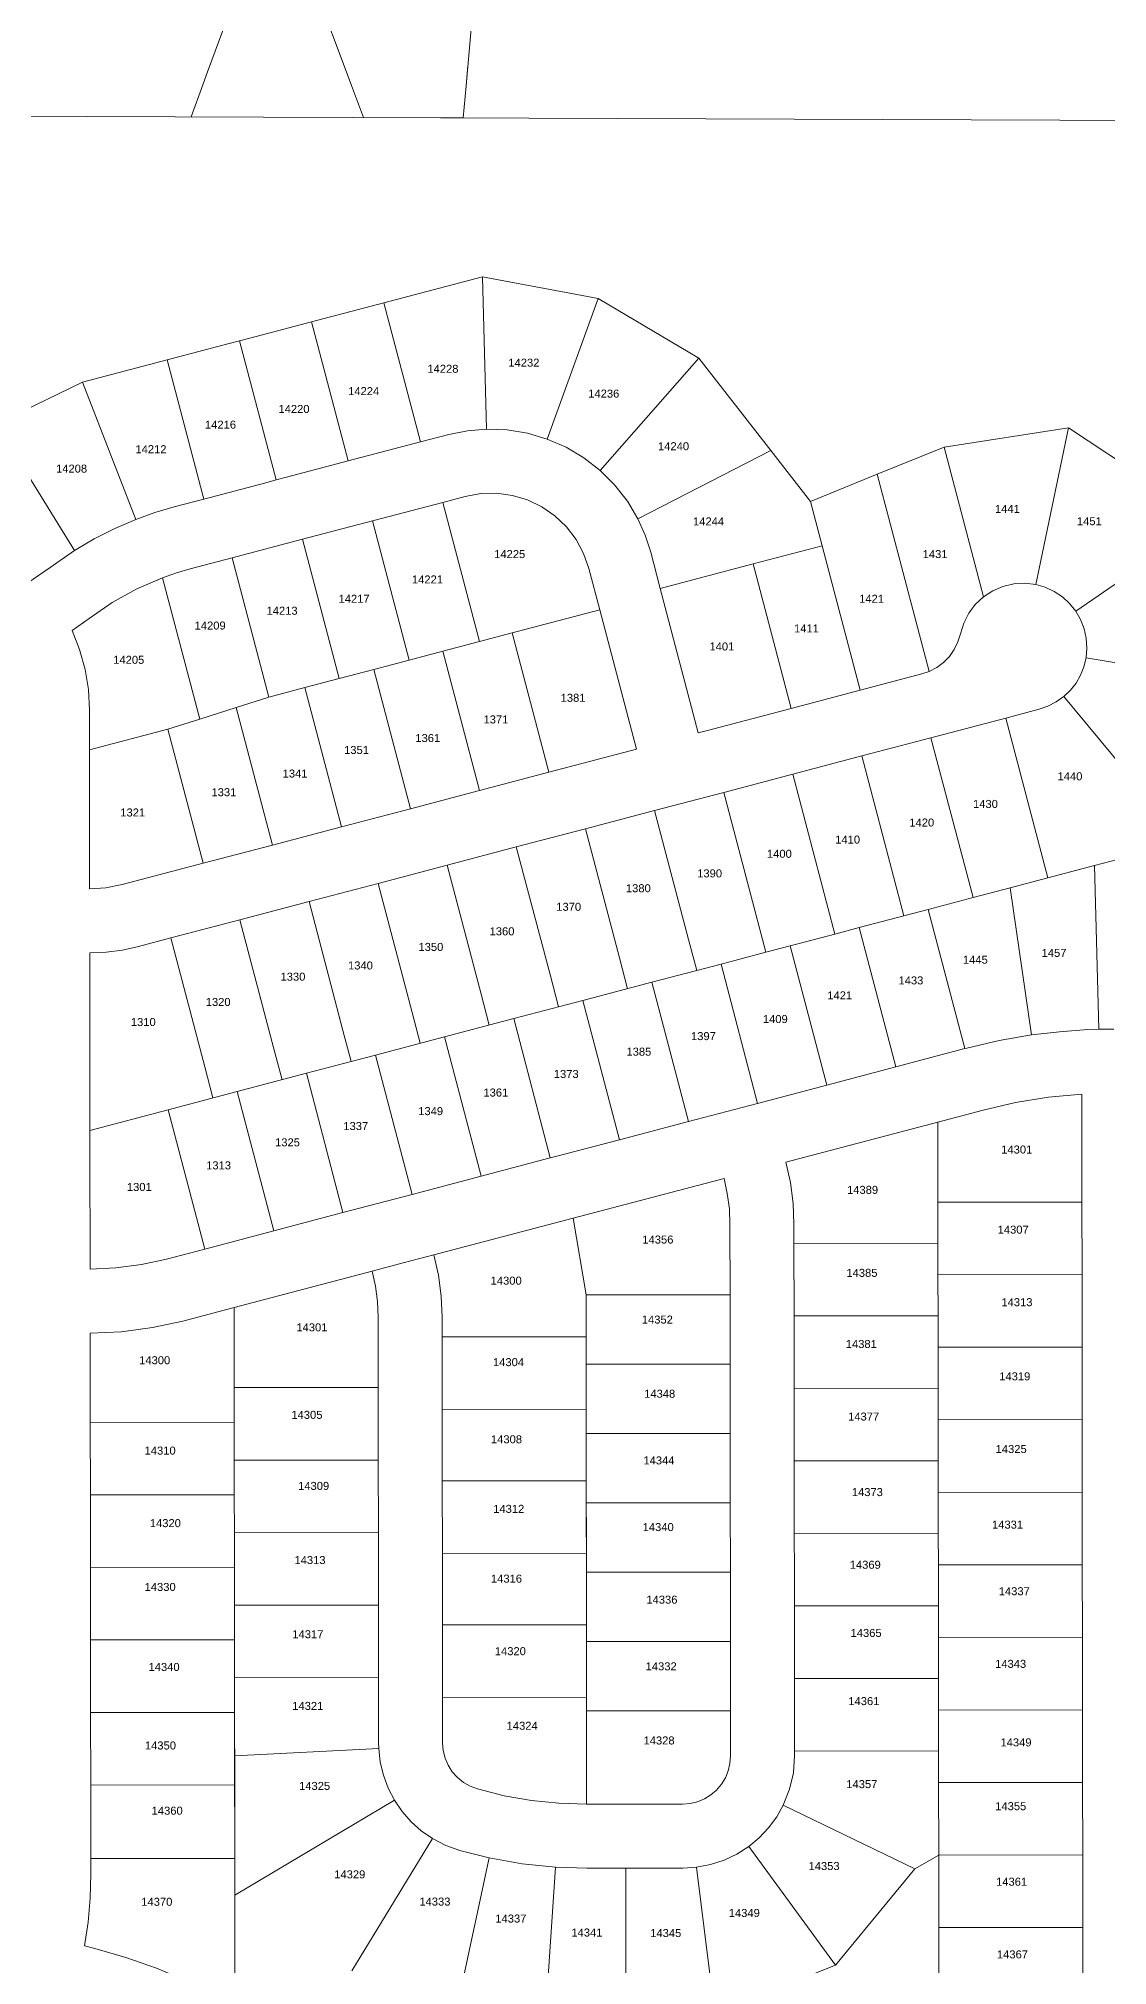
# Model space of a CAD drawing. Header units: feet. Extents: x 865220 to 2866543, y -2240498 to 973965.
# Drawn here: x 2863767 to 2864769, y 964327 to 966133 of the extents above; entities that cross this region are included whole.
import ezdxf
from ezdxf.enums import TextEntityAlignment as Align

# ---------------------------------------------------------------- set-up
doc = ezdxf.new("R2010")
doc.units = ezdxf.units.FT
doc.header["$LTSCALE"] = 0.015
doc.header["$MEASUREMENT"] = 0
doc.layers.add('Dakota County Addresses', color=7, linetype='Continuous')
doc.layers.add('Dakota County Parcels', color=7, linetype='Continuous')
doc.styles.add('Dimensions 100', font='arial.ttf')

# ---------------------------------------------------------------- blocks, each defined once
blk = doc.blocks.new('ACMAP_ANN_TEMPLATE_Dakota County Addresses')
at = {"layer": 'Dakota County Addresses', "style": 'Dimensions 100'}
blk.add_attdef('DakotaCountyAddress', text='', height=50, dxfattribs=at).set_placement((0, 0), align=Align.CENTER)

msp = doc.modelspace()

# ---------------------------------------------------------------- linework, layer by layer
at = {"layer": 'Dakota County Parcels', "lineweight": 5, "ltscale": 100}
for p, q in [((2864167.7, 966088.4), (2864187.4, 966312.1)), ((2863925.3, 966101.4), (2863969.1, 966220.8)), ((2864054.3, 966104.6), (2864010.8, 966220.9)), ((2863920.9, 966089.4), (2863925.3, 966101.4)), ((2864060.2, 966088.8), (2864054.3, 966104.6)), ((2864167.7, 966088.4), (2864169.4, 966107.4)), ((2863909.9, 966059.4), (2863920.9, 966089.4)), ((2864071.4, 966058.8), (2864060.2, 966088.8)), ((2864165, 966058.4), (2864167.7, 966088.4)), ((2864165, 966058.4), (2864167.7, 966088.4)), ((2864937.6, 966055.5), (2863623.9, 966060.5)), ((2864165, 966058.4), (2864071.4, 966058.8)), ((2864183.1, 965909.5), (2864090.5, 965885.1)), ((2864291.5, 965889.1), (2864183.1, 965909.5)), ((2864183.1, 965909.5), (2864186.8, 965766.7)), ((2864090.5, 965885.1), (2864022.8, 965867.3)), ((2864090.5, 965885.1), (2864124.9, 965754.6)), ((2864291.5, 965889.1), (2864243.7, 965757.4)), ((2864385.9, 965833.2), (2864291.5, 965889.1)), ((2864022.8, 965867.3), (2863964.8, 965852)), ((2864022.8, 965867.3), (2864057.2, 965736.8)), ((2863945.5, 965846.9), (2863887.5, 965831.6)), ((2863955.2, 965849.5), (2863945.5, 965846.9)), ((2863964.8, 965852), (2863955.2, 965849.5)), ((2863955.2, 965849.5), (2863989.5, 965719)), ((2863887.5, 965831.6), (2863807.9, 965810.7)), ((2863887.5, 965831.6), (2863921.9, 965701.1)), ((2864385.9, 965833.2), (2864293.3, 965728)), ((2864453.3, 965746.7), (2864385.9, 965833.2)), ((2863807.9, 965810.7), (2863727.2, 965771.5)), ((2863807.9, 965810.7), (2863858.1, 965682.1)), ((2863727.2, 965771.5), (2863800.5, 965652.9)), ((2864124.9, 965754.6), (2864057.2, 965736.8)), ((2864151.3, 965761.6), (2864124.9, 965754.6)), ((2864615.7, 965749.6), (2864732.3, 965768)), ((2864732.3, 965768), (2864701.8, 965620.9)), ((2864732.3, 965768), (2864863, 965681)), ((2864057.2, 965736.8), (2863999.2, 965721.5)), ((2864453.3, 965746.7), (2864328.7, 965682.6)), ((2864490.5, 965698.9), (2864453.3, 965746.7)), ((2864553.1, 965724.3), (2864615.7, 965749.6)), ((2864615.7, 965749.6), (2864652.6, 965609.4)), ((2863979.9, 965716.4), (2863921.9, 965701.1)), ((2863989.5, 965719), (2863979.9, 965716.4)), ((2863999.2, 965721.5), (2863989.5, 965719)), ((2864490.5, 965698.9), (2864553.1, 965724.3)), ((2864553.1, 965724.3), (2864601.7, 965539.6)), ((2863921.9, 965701.1), (2863893.9, 965693.7)), ((2864166.6, 965703.6), (2864145.7, 965698)), ((2864501.4, 965657.4), (2864490.5, 965698.9)), ((2864079.9, 965680.7), (2864014.2, 965663.4)), ((2864145.7, 965698), (2864079.9, 965680.7)), ((2864114.3, 965550.2), (2864079.9, 965680.7)), ((2864180.1, 965567.5), (2864145.7, 965698)), ((2864863, 965681), (2864739.1, 965596.1)), ((2864014.2, 965663.4), (2863948.4, 965646.1)), ((2864048.6, 965532.9), (2864014.2, 965663.4)), ((2863800.5, 965652.9), (2863777.8, 965637)), ((2863948.4, 965646.1), (2863909.1, 965635.7)), ((2863982.8, 965515.5), (2863948.4, 965646.1)), ((2864340.7, 965651.2), (2864349.6, 965617.4)), ((2864436.6, 965640.3), (2864501.4, 965657.4)), ((2864501.4, 965657.4), (2864537.1, 965522)), ((2863917.9, 965494.9), (2863883, 965627.4)), ((2864292.9, 965597.2), (2864282.7, 965635.9)), ((2864349.6, 965617.4), (2864436.6, 965640.3)), ((2864436.6, 965640.3), (2864472.3, 965504.9)), ((2864385.3, 965482), (2864349.6, 965617.4)), ((2864292.9, 965597.2), (2864210.7, 965575.6)), ((2864327.3, 965466.7), (2864292.9, 965597.2)), ((2863798.2, 965577.9), (2863814.2, 965589.3)), ((2864210.7, 965575.6), (2864180.1, 965567.5)), ((2864245.1, 965445.1), (2864210.7, 965575.6)), ((2864145.9, 965558.5), (2864114.3, 965550.2)), ((2864180.1, 965567.5), (2864145.9, 965558.5)), ((2864180.3, 965428), (2864145.9, 965558.5)), ((2864081.1, 965541.5), (2864048.6, 965532.9)), ((2864114.3, 965550.2), (2864081.1, 965541.5)), ((2864115.5, 965410.9), (2864081.1, 965541.5)), ((2864537.1, 965522), (2864594.9, 965537.2)), ((2864594.9, 965537.2), (2864601.7, 965539.6)), ((2864896.9, 965527.6), (2864748.8, 965552.3)), ((2864016.4, 965524.4), (2863982.8, 965515.5)), ((2864048.6, 965532.9), (2864016.4, 965524.4)), ((2864050.8, 965393.9), (2864016.4, 965524.4)), ((2864472.3, 965504.9), (2864537.1, 965522)), ((2863814.5, 965466), (2863814.5, 965503.3)), ((2863952, 965505.7), (2863917.9, 965494.9)), ((2863982.8, 965515.5), (2863952, 965505.7)), ((2863952, 965505.7), (2863986, 965376.8)), ((2864393.8, 965484.2), (2864472.3, 965504.9)), ((2864673.5, 965495.9), (2864704.9, 965504.2)), ((2864841, 965379.8), (2864727.9, 965516)), ((2863888.1, 965485.4), (2863814.5, 965466)), ((2863917.9, 965494.9), (2863888.1, 965485.4)), ((2863888.1, 965485.4), (2863921.2, 965359.7)), ((2864393.8, 965484.2), (2864385.3, 965482)), ((2864603.4, 965477.4), (2864673.5, 965495.9)), ((2864713, 965346), (2864673.5, 965495.9)), ((2863814.7, 965335.7), (2863814.5, 965466)), ((2864327.3, 965466.7), (2864245.1, 965445.1)), ((2864538.6, 965460.4), (2864603.4, 965477.4)), ((2864642.9, 965327.6), (2864603.4, 965477.4)), ((2864473.9, 965443.3), (2864538.6, 965460.4)), ((2864578.1, 965310.5), (2864538.6, 965460.4)), ((2864180.3, 965428), (2864115.5, 965410.9)), ((2864245.1, 965445.1), (2864180.3, 965428)), ((2864409.1, 965426.2), (2864473.9, 965443.3)), ((2864513.4, 965293.4), (2864473.9, 965443.3)), ((2864115.5, 965410.9), (2864050.8, 965393.9)), ((2864344.3, 965409.2), (2864279.5, 965392.1)), ((2864409.1, 965426.2), (2864344.3, 965409.2)), ((2864376.1, 965288.3), (2864344.3, 965409.2)), ((2864448.6, 965276.4), (2864409.1, 965426.2)), ((2864050.8, 965393.9), (2863986, 965376.8)), ((2864279.5, 965392.1), (2864214.7, 965375)), ((2864311.4, 965271.2), (2864279.5, 965392.1)), ((2863986, 965376.8), (2863921.2, 965359.7)), ((2864214.7, 965375), (2864150, 965358)), ((2864246.6, 965254.2), (2864214.7, 965375)), ((2864756.7, 965357.6), (2864826.8, 965376)), ((2863921.2, 965359.7), (2863845.1, 965339.7)), ((2864150, 965358), (2864085.2, 965340.9)), ((2864181.8, 965237.1), (2864150, 965358)), ((2864713, 965346), (2864756.7, 965357.6)), ((2864756.7, 965357.6), (2864760.9, 965204.2)), ((2864085.2, 965340.9), (2864020.4, 965323.8)), ((2864117, 965220), (2864085.2, 965340.9)), ((2864677.6, 965336.7), (2864713, 965346)), ((2864020.4, 965323.8), (2863955.6, 965306.7)), ((2864052.2, 965202.9), (2864020.4, 965323.8)), ((2864600.9, 965316.5), (2864642.9, 965327.6)), ((2864642.9, 965327.6), (2864677.6, 965336.7)), ((2864677.6, 965336.7), (2864697.6, 965198.8)), ((2863955.6, 965306.7), (2863890.8, 965289.7)), ((2863987.5, 965185.9), (2863955.6, 965306.7)), ((2864536.2, 965299.4), (2864578.1, 965310.5)), ((2864578.1, 965310.5), (2864600.9, 965316.5)), ((2864600.9, 965316.5), (2864635.2, 965186)), ((2863890.8, 965289.7), (2863860.4, 965281.7)), ((2863922.7, 965168.8), (2863890.8, 965289.7)), ((2864383.8, 965259.3), (2864376.1, 965288.3)), ((2864471.4, 965282.4), (2864513.4, 965293.4)), ((2864513.4, 965293.4), (2864536.2, 965299.4)), ((2864536.2, 965299.4), (2864570.4, 965168.9)), ((2863814.9, 965140.4), (2863814.8, 965275.7)), ((2864319, 965242.2), (2864311.4, 965271.2)), ((2864341.8, 965248.2), (2864406.6, 965265.3)), ((2864406.6, 965265.3), (2864448.6, 965276.4)), ((2864406.6, 965265.3), (2864440.9, 965134.7)), ((2864448.6, 965276.4), (2864471.4, 965282.4)), ((2864471.4, 965282.4), (2864505.7, 965151.8)), ((2864254.2, 965225.2), (2864246.6, 965254.2)), ((2864277, 965231.2), (2864341.8, 965248.2)), ((2864341.8, 965248.2), (2864376.1, 965117.7)), ((2864189.4, 965208.1), (2864181.8, 965237.1)), ((2864212.3, 965214.1), (2864277, 965231.2)), ((2864277, 965231.2), (2864311.3, 965100.6)), ((2864124.7, 965191), (2864117, 965220)), ((2864147.5, 965197), (2864212.3, 965214.1)), ((2864212.3, 965214.1), (2864246.5, 965083.5)), ((2864059.9, 965173.9), (2864052.2, 965202.9)), ((2864082.7, 965179.9), (2864147.5, 965197)), ((2864147.5, 965197), (2864181.8, 965066.5)), ((2864774.7, 965204.4), (2864760.9, 965204.2)), ((2863995.1, 965156.9), (2863987.5, 965185.9)), ((2864017.9, 965162.9), (2864082.7, 965179.9)), ((2864082.7, 965179.9), (2864117, 965049.4)), ((2864635.2, 965186), (2864570.4, 965168.9)), ((2864637.1, 965186.4), (2864635.2, 965186)), ((2863930.3, 965139.8), (2863922.7, 965168.8)), ((2863953.1, 965145.8), (2864017.9, 965162.9)), ((2864017.9, 965162.9), (2864052.2, 965032.3)), ((2864570.4, 965168.9), (2864505.7, 965151.8)), ((2863815, 965109.4), (2863814.9, 965140.4)), ((2863888.4, 965128.7), (2863953.1, 965145.8)), ((2863953.1, 965145.8), (2863987.4, 965015.2)), ((2864505.7, 965151.8), (2864440.9, 965134.7)), ((2864744.9, 965042.2), (2864744.8, 965143.4)), ((2863815, 965109.4), (2863888.4, 965128.7)), ((2863888.4, 965128.7), (2863922.6, 964998.2)), ((2864440.9, 965134.7), (2864376.1, 965117.7)), ((2864609.9, 965117.2), (2864652.3, 965128.4)), ((2863815, 965093.7), (2863815, 965109.4)), ((2864376.1, 965117.7), (2864311.3, 965100.6)), ((2864467.4, 965079.7), (2864609.9, 965117.2)), ((2864610, 965042.1), (2864609.9, 965117.2)), ((2863815.1, 964979.4), (2863815, 965093.7)), ((2864252.8, 965085.2), (2864246.5, 965083.5)), ((2864311.3, 965100.6), (2864252.8, 965085.2)), ((2864181.8, 965066.5), (2864117, 965049.4)), ((2864246.5, 965083.5), (2864181.8, 965066.5)), ((2864117, 965049.4), (2864052.2, 965032.3)), ((2864268.1, 965027.2), (2864409.4, 965064.4)), ((2864052.2, 965032.3), (2863987.4, 965015.2)), ((2864610, 965042.1), (2864744.9, 965042.2)), ((2864610, 965003.7), (2864610, 965042.1)), ((2864745, 964974.2), (2864744.9, 965042.2)), ((2863987.4, 965015.2), (2863922.6, 964998.2)), ((2864137.5, 964992.8), (2864268.1, 965027.2)), ((2864268.1, 965027.2), (2864280.1, 964955.2)), ((2864280.1, 964955.2), (2864268.1, 965027.2)), ((2864415.1, 964955.3), (2864415, 965021.3)), ((2864475, 965003.5), (2864475, 965021.4)), ((2863922.6, 964998.2), (2863886.9, 964988.7)), ((2864475, 965003.5), (2864610, 965003.7)), ((2864475.1, 964935.5), (2864475, 965003.5)), ((2864610, 964974.1), (2864610, 965003.7)), ((2863950.1, 964943.4), (2864079.5, 964977.5)), ((2864079.5, 964977.5), (2864108.5, 964985.1)), ((2864108.5, 964985.1), (2864137.5, 964992.8)), ((2864610, 964974.1), (2864745, 964974.2)), ((2864610.1, 964935.7), (2864610, 964974.1)), ((2864745.1, 964906.2), (2864745, 964974.2)), ((2863902.1, 964930.7), (2863950.1, 964943.4)), ((2863950.1, 964943.4), (2863950.2, 964868.3)), ((2864280.1, 964955.2), (2864415.1, 964955.3)), ((2864280.1, 964955.2), (2864280.1, 964916)), ((2864280.2, 964890.2), (2864280.1, 964955.2)), ((2864415.2, 964890.4), (2864415.1, 964955.3)), ((2864085.2, 964868.4), (2864085.1, 964934.4)), ((2864145.2, 964915.8), (2864145.1, 964934.4)), ((2864475.1, 964935.5), (2864610.1, 964935.7)), ((2864475.2, 964867.6), (2864475.1, 964935.5)), ((2864610.1, 964906.1), (2864610.1, 964935.7)), ((2863815.3, 964835.7), (2863815.2, 964919.4)), ((2864280.1, 964916), (2864145.2, 964915.8)), ((2864145.2, 964847.8), (2864145.2, 964915.8)), ((2864280.1, 964916), (2864280.2, 964848)), ((2864610.1, 964906.1), (2864745.1, 964906.2)), ((2864610.2, 964867.7), (2864610.1, 964906.1)), ((2864745.2, 964838.3), (2864745.1, 964906.2)), ((2864280.2, 964890.2), (2864415.2, 964890.4)), ((2864280.2, 964825.2), (2864280.2, 964890.2)), ((2864415.2, 964825.4), (2864415.2, 964890.4)), ((2864085.2, 964868.4), (2863950.2, 964868.3)), ((2863950.2, 964868.3), (2863950.3, 964835.9)), ((2864085.3, 964800.4), (2864085.2, 964868.4)), ((2864475.2, 964867.6), (2864610.2, 964867.7)), ((2864475.3, 964799.6), (2864475.2, 964867.6)), ((2864610.2, 964838.1), (2864610.2, 964867.7)), ((2863950.3, 964835.9), (2863815.3, 964835.7)), ((2863815.4, 964767.8), (2863815.3, 964835.7)), ((2863950.3, 964835.9), (2863950.3, 964800.3)), ((2864280.2, 964848), (2864145.2, 964847.8)), ((2864145.3, 964780.8), (2864145.2, 964847.8)), ((2864280.2, 964848), (2864280.3, 964781)), ((2864610.2, 964838.1), (2864745.2, 964838.3)), ((2864610.2, 964799.7), (2864610.2, 964838.1)), ((2864745.3, 964770.3), (2864745.2, 964838.3)), ((2864280.2, 964825.2), (2864415.2, 964825.4)), ((2864280.3, 964760.2), (2864280.2, 964825.2)), ((2864415.3, 964760.4), (2864415.2, 964825.4)), ((2864085.3, 964800.4), (2863950.3, 964800.3)), ((2863950.3, 964800.3), (2863950.3, 964767.9)), ((2864085.4, 964732.5), (2864085.3, 964800.4)), ((2864475.3, 964799.6), (2864610.2, 964799.7)), ((2864475.3, 964731.6), (2864475.3, 964799.6)), ((2864610.3, 964770.1), (2864610.2, 964799.7)), ((2864280.3, 964781), (2864145.3, 964780.8)), ((2864145.4, 964712.8), (2864145.3, 964780.8)), ((2864280.3, 964781), (2864280.4, 964713)), ((2863950.3, 964767.9), (2863815.4, 964767.8)), ((2863815.4, 964699.8), (2863815.4, 964767.8)), ((2863950.3, 964767.9), (2863950.4, 964732.3)), ((2864280.3, 964760.2), (2864415.3, 964760.4)), ((2864280.4, 964695.2), (2864280.3, 964760.2)), ((2864415.4, 964695.4), (2864415.3, 964760.4)), ((2864610.3, 964770.1), (2864745.3, 964770.3)), ((2864610.3, 964731.7), (2864610.3, 964770.1)), ((2864745.3, 964702.3), (2864745.3, 964770.3)), ((2864085.4, 964732.5), (2863950.4, 964732.3)), ((2863950.4, 964732.3), (2863950.4, 964699.9)), ((2864085.4, 964664.5), (2864085.4, 964732.5)), ((2864475.3, 964731.6), (2864610.3, 964731.7)), ((2864475.4, 964695.4), (2864475.3, 964731.6)), ((2864610.4, 964702.1), (2864610.3, 964731.7)), ((2864280.4, 964713), (2864145.4, 964712.8)), ((2864145.5, 964645.9), (2864145.4, 964712.8)), ((2864280.4, 964713), (2864280.5, 964646)), ((2863950.4, 964699.9), (2863815.4, 964699.8)), ((2863815.5, 964631.8), (2863815.4, 964699.8)), ((2863950.4, 964699.9), (2863950.5, 964664.3)), ((2864280.4, 964695.2), (2864415.4, 964695.4)), ((2864280.5, 964630.2), (2864280.4, 964695.2)), ((2864415.4, 964695.4), (2864415.5, 964630.4)), ((2864475.4, 964695.4), (2864475.4, 964663.6)), ((2864610.4, 964702.1), (2864745.3, 964702.3)), ((2864610.4, 964663.7), (2864610.4, 964702.1)), ((2864745.3, 964702.3), (2864745.4, 964634.3)), ((2864085.4, 964664.5), (2863950.5, 964664.3)), ((2863950.5, 964664.3), (2863950.5, 964631.9)), ((2864085.5, 964596.5), (2864085.4, 964664.5)), ((2864475.4, 964663.6), (2864610.4, 964663.7)), ((2864475.4, 964663.6), (2864475.5, 964595.6)), ((2864610.4, 964663.7), (2864610.4, 964634.1)), ((2864280.5, 964646), (2864145.5, 964645.9)), ((2864145.5, 964577.9), (2864145.5, 964645.9)), ((2864280.5, 964646), (2864280.5, 964578)), ((2864610.4, 964634.1), (2864745.4, 964634.3)), ((2864610.4, 964634.1), (2864610.5, 964595.7)), ((2864745.4, 964634.3), (2864745.5, 964566.3)), ((2863950.5, 964631.9), (2863815.5, 964631.8)), ((2863815.6, 964563.8), (2863815.5, 964631.8)), ((2863950.5, 964631.9), (2863950.5, 964596.3)), ((2864280.5, 964630.2), (2864415.5, 964630.4)), ((2864280.5, 964578), (2864280.5, 964630.2)), ((2864415.5, 964630.4), (2864415.5, 964565.4)), ((2864085.5, 964596.5), (2863950.5, 964596.3)), ((2863950.5, 964596.3), (2864085.5, 964596.5)), ((2864085.6, 964577.8), (2864085.5, 964596.5)), ((2864085.5, 964596.5), (2864085.6, 964577.8)), ((2863950.5, 964596.3), (2863950.6, 964563.9)), ((2863950.6, 964523.1), (2863950.5, 964596.3)), ((2864475.5, 964595.6), (2864610.5, 964595.7)), ((2864475.5, 964595.6), (2864475.6, 964527.6)), ((2864610.5, 964595.7), (2864610.5, 964566.1)), ((2863950.6, 964563.9), (2863815.6, 964563.8)), ((2863815.7, 964495.8), (2863815.6, 964563.8)), ((2863950.6, 964563.9), (2863950.7, 964495.9)), ((2864085.6, 964535.2), (2864085.6, 964577.8)), ((2864280.5, 964578), (2864145.5, 964577.9)), ((2864145.5, 964577.9), (2864280.5, 964578)), ((2864145.6, 964535.3), (2864145.5, 964577.9)), ((2864280.5, 964578), (2864280.5, 964565.2)), ((2864280.5, 964565.2), (2864415.5, 964565.4)), ((2864280.5, 964565.2), (2864280.6, 964477.8)), ((2864415.5, 964565.4), (2864415.6, 964523)), ((2864610.5, 964566.1), (2864745.5, 964566.3)), ((2864610.5, 964566.1), (2864610.6, 964527.8)), ((2864745.5, 964566.3), (2864745.6, 964498.3)), ((2863950.6, 964523.1), (2864085.7, 964530)), ((2864085.6, 964535.2), (2864085.7, 964530)), ((2864475.6, 964527.6), (2864610.6, 964527.8)), ((2864475.6, 964527.6), (2864475.6, 964523)), ((2864610.6, 964527.8), (2864610.6, 964498.1)), ((2863950.7, 964426.9), (2863950.6, 964523.1)), ((2863950.7, 964495.9), (2863815.7, 964495.8)), ((2863815.8, 964426.8), (2863815.7, 964495.8)), ((2863950.7, 964495.9), (2863950.7, 964426.9)), ((2864610.6, 964498.1), (2864745.6, 964498.3)), ((2864610.6, 964498.1), (2864610.7, 964430.2)), ((2864745.6, 964498.3), (2864745.7, 964430.3)), ((2863950.8, 964392.4), (2864100.4, 964481.6)), ((2864280.6, 964477.8), (2864370.6, 964477.9)), ((2864588.2, 964417.1), (2864465, 964477)), ((2864060.6, 964321.7), (2864136, 964445.6)), ((2864161.8, 964434.4), (2864189.3, 964427.5)), ((2864514, 964327), (2864432.6, 964438.2)), ((2863950.7, 964426.9), (2863815.8, 964426.8)), ((2863815.8, 964426.8), (2863950.7, 964426.9)), ((2863815.8, 964426.8), (2863815.8, 964412.2)), ((2863815.8, 964412.2), (2863815.8, 964426.8)), ((2863950.7, 964426.9), (2863950.8, 964392.4)), ((2864161.8, 964299.4), (2864189.3, 964427.5)), ((2864242.2, 964281.8), (2864251.4, 964418.8)), ((2864251.4, 964418.8), (2864280.7, 964417.8)), ((2864317.3, 964417.9), (2864280.7, 964417.8)), ((2864370.7, 964417.9), (2864317.3, 964417.9)), ((2864317.5, 964281.9), (2864317.3, 964417.9)), ((2864370.7, 964417.9), (2864383.6, 964418.7)), ((2864400.7, 964282), (2864383.6, 964418.7)), ((2864514, 964327), (2864588.2, 964417.1)), ((2864588.2, 964417.1), (2864610.7, 964430.2)), ((2864610.7, 964430.2), (2864745.7, 964430.3)), ((2864610.7, 964430.2), (2864610.7, 964362.1)), ((2864745.7, 964430.3), (2864745.7, 964362.3)), ((2863950.8, 964392.4), (2863950.9, 964292.1)), ((2864610.7, 964362.1), (2864745.7, 964362.3)), ((2864610.7, 964362.1), (2864610.8, 964294.2)), ((2864745.7, 964362.3), (2864745.8, 964294.3)), ((2863819.6, 964342.6), (2863809.9, 964345)), ((2863819.6, 964342.6), (2863809.9, 964345)), ((2864400.7, 964282), (2864514, 964327))]:
    msp.add_line(p, q, dxfattribs=at)
for points in [[(2864186.8, 965766.7), (2864168.9, 965765.1), (2864151.3, 965761.6)], [(2864243.7, 965757.4), (2864225.2, 965762.9), (2864206.1, 965765.9), (2864186.8, 965766.7)], [(2864293.3, 965728), (2864278, 965739.9), (2864261.4, 965749.7), (2864243.7, 965757.4)], [(2864328.7, 965682.6), (2864318.8, 965699.2), (2864306.9, 965714.4), (2864293.3, 965728)], [(2864282.7, 965635.9), (2864277.8, 965650), (2864270.7, 965663.1), (2864261.7, 965675), (2864250.9, 965685.3), (2864238.7, 965693.8), (2864225.2, 965700.3), (2864211, 965704.6), (2864196.2, 965706.6), (2864181.3, 965706.2), (2864166.6, 965703.6)], [(2863858.1, 965682.1), (2863838.3, 965673.6), (2863819, 965663.9), (2863800.5, 965652.9)], [(2863893.9, 965693.7), (2863875.8, 965688.4), (2863858.1, 965682.1)], [(2864340.7, 965651.2), (2864335.5, 965667.2), (2864328.7, 965682.6)], [(2863734.6, 965610.1), (2863756.8, 965622.5), (2863777.8, 965637)], [(2863883, 965627.4), (2863858.9, 965617), (2863835.9, 965604.2), (2863814.2, 965589.3)], [(2863909.1, 965635.7), (2863896, 965631.9), (2863883, 965627.4)], [(2864652.6, 965609.4), (2864645, 965602.4), (2864638.8, 965594.1), (2864634.1, 965584.9), (2864631, 965574.9)], [(2864701.8, 965620.9), (2864691.5, 965622.2), (2864681.1, 965621.6), (2864670.9, 965619.2), (2864661.3, 965615.1), (2864652.6, 965609.4)], [(2864739.1, 965596.1), (2864733.4, 965603.2), (2864726.6, 965609.4), (2864718.9, 965614.5), (2864710.6, 965618.4), (2864701.8, 965620.9)], [(2864748.8, 965552.3), (2864749.6, 965561.5), (2864749, 965570.6), (2864747, 965579.6), (2864743.7, 965588.1), (2864739.1, 965596.1)], [(2863814.5, 965503.3), (2863813.5, 965522.5), (2863810.4, 965541.5), (2863805.3, 965560), (2863798.2, 965577.9)], [(2864601.7, 965539.6), (2864608.8, 965543.3), (2864615.1, 965548), (2864620.7, 965553.7), (2864625.2, 965560.2), (2864628.7, 965567.3), (2864631, 965574.9)], [(2864727.9, 965516), (2864734.1, 965521.9), (2864739.4, 965528.7), (2864743.6, 965536.1), (2864746.8, 965544), (2864748.8, 965552.3)], [(2864704.9, 965504.2), (2864713.1, 965507), (2864720.8, 965511), (2864727.9, 965516)], [(2863814.7, 965335.7), (2863830, 965336.7), (2863845.1, 965339.7)], [(2863814.8, 965275.7), (2863830.1, 965276.4), (2863845.4, 965278.4), (2863860.4, 965281.7)], [(2864697.6, 965198.8), (2864667.2, 965193.5), (2864637.1, 965186.4)], [(2864760.9, 965204.2), (2864750.5, 965203.8), (2864724, 965201.9), (2864697.6, 965198.8)], [(2864744.8, 965143.4), (2864713.7, 965140.4), (2864682.8, 965135.4), (2864652.3, 965128.4)], [(2864475, 965021.4), (2864474.1, 965041), (2864471.6, 965060.5), (2864467.4, 965079.7)], [(2864415, 965021.3), (2864414.4, 965035.8), (2864412.5, 965050.2), (2864409.4, 965064.4)], [(2863815.1, 964979.4), (2863839.3, 964980.5), (2863863.2, 964983.6), (2863886.9, 964988.7)], [(2864085.1, 964934.4), (2864084.5, 964948.9), (2864082.6, 964963.3), (2864079.5, 964977.5)], [(2864145.1, 964934.4), (2864144.3, 964954.1), (2864141.7, 964973.6), (2864137.5, 964992.8)], [(2863815.2, 964919.4), (2863844.5, 964920.7), (2863873.5, 964924.5), (2863902.1, 964930.7)], [(2864085.7, 964530), (2864087.2, 964517.3), (2864090.1, 964504.9), (2864094.6, 964492.9), (2864100.4, 964481.6)], [(2864145.6, 964535.3), (2864146.2, 964528), (2864147.9, 964521), (2864150.8, 964514.3), (2864154.7, 964508.2), (2864159.5, 964502.8), (2864165.2, 964498.2), (2864171.5, 964494.6), (2864178.3, 964492.1)], [(2864370.6, 964477.9), (2864377.7, 964478.5), (2864384.5, 964480.1), (2864391.1, 964482.8), (2864397.1, 964486.5), (2864402.4, 964491.1), (2864407, 964496.5), (2864410.7, 964502.5), (2864413.4, 964509), (2864415, 964515.9), (2864415.6, 964523)], [(2864465, 964477), (2864470.8, 964491.8), (2864474.4, 964507.2), (2864475.6, 964523)], [(2864178.3, 964492.1), (2864203.4, 964485.8), (2864229, 964481.4), (2864254.7, 964478.7), (2864280.6, 964477.8)], [(2864100.4, 964481.6), (2864107.6, 964471), (2864116, 964461.4), (2864125.5, 964452.9), (2864136, 964445.6)], [(2864432.6, 964438.2), (2864442.4, 964446.3), (2864451.2, 964455.6), (2864458.8, 964465.9), (2864465, 964477)], [(2864136, 964445.6), (2864148.5, 964439.1), (2864161.8, 964434.4)], [(2864383.6, 964418.7), (2864396.7, 964421.2), (2864409.4, 964425.3), (2864421.4, 964431), (2864432.6, 964438.2)], [(2864189.3, 964427.5), (2864220.2, 964422), (2864251.4, 964418.8)], [(2863809.9, 964345), (2863813.2, 964367.3), (2863815.1, 964389.7), (2863815.8, 964412.2)], [(2863809.9, 964345), (2863813.2, 964367.3), (2863815.1, 964389.7), (2863815.8, 964412.2)], [(2863905.4, 964312.4), (2863877.4, 964324.1), (2863848.7, 964334.1), (2863819.6, 964342.6)]]:
    msp.add_lwpolyline(points, dxfattribs=at)

# ---------------------------------------------------------------- block references
at = {"layer": 'Dakota County Addresses', "lineweight": 5, "ltscale": 100, "xscale": 0.15, "yscale": 0.15, "zscale": 0.15}
for p, values in [((2864145.9, 965819.5), {'DakotaCountyAddress': '14228'}), ((2864221.8, 965825.2), {'DakotaCountyAddress': '14232'}), ((2864006.3, 965781.8), {'DakotaCountyAddress': '14220'}), ((2864071.6, 965798.5), {'DakotaCountyAddress': '14224'}), ((2864296.7, 965796.2), {'DakotaCountyAddress': '14236'}), ((2863937.4, 965767.1), {'DakotaCountyAddress': '14216'}), ((2864362.1, 965746.9), {'DakotaCountyAddress': '14240'}), ((2863872.2, 965744.1), {'DakotaCountyAddress': '14212'}), ((2863797.8, 965725.9), {'DakotaCountyAddress': '14208'}), ((2864394.9, 965676.4), {'DakotaCountyAddress': '14244'}), ((2864675.1, 965688.2), {'DakotaCountyAddress': '1441'}), ((2864751.9, 965676.6), {'DakotaCountyAddress': '1451'}), ((2864208.5, 965645.8), {'DakotaCountyAddress': '14225'}), ((2864607.3, 965645.8), {'DakotaCountyAddress': '1431'}), ((2864131.4, 965622), {'DakotaCountyAddress': '14221'}), ((2864062.6, 965603.9), {'DakotaCountyAddress': '14217'}), ((2864547.7, 965603.9), {'DakotaCountyAddress': '1421'}), ((2863995.1, 965592.7), {'DakotaCountyAddress': '14213'}), ((2863927.7, 965578.8), {'DakotaCountyAddress': '14209'}), ((2864486.7, 965576.1), {'DakotaCountyAddress': '1411'}), ((2863851.4, 965546.7), {'DakotaCountyAddress': '14205'}), ((2864407.4, 965559.2), {'DakotaCountyAddress': '1401'}), ((2864267.9, 965511.1), {'DakotaCountyAddress': '1381'}), ((2864195.6, 965490.8), {'DakotaCountyAddress': '1371'}), ((2864064.9, 965462.2), {'DakotaCountyAddress': '1351'}), ((2864131.7, 965473.4), {'DakotaCountyAddress': '1361'}), ((2864007.3, 965440.1), {'DakotaCountyAddress': '1341'}), ((2863940.6, 965422.6), {'DakotaCountyAddress': '1331'}), ((2864733.7, 965437.5), {'DakotaCountyAddress': '1440'}), ((2863855.1, 965403.6), {'DakotaCountyAddress': '1321'}), ((2864654.5, 965411.6), {'DakotaCountyAddress': '1430'}), ((2864594.8, 965394.2), {'DakotaCountyAddress': '1420'}), ((2864525.3, 965378.2), {'DakotaCountyAddress': '1410'}), ((2864461.3, 965364.9), {'DakotaCountyAddress': '1400'}), ((2864329.1, 965332.6), {'DakotaCountyAddress': '1380'}), ((2864395.9, 965346.5), {'DakotaCountyAddress': '1390'}), ((2864263.8, 965315.2), {'DakotaCountyAddress': '1370'}), ((2864134.6, 965277.6), {'DakotaCountyAddress': '1350'}), ((2864201.3, 965292.2), {'DakotaCountyAddress': '1360'}), ((2864068.6, 965260.2), {'DakotaCountyAddress': '1340'}), ((2864645, 965265.6), {'DakotaCountyAddress': '1445'}), ((2864718.8, 965272), {'DakotaCountyAddress': '1457'}), ((2864005.3, 965249.7), {'DakotaCountyAddress': '1330'}), ((2864584.6, 965246.2), {'DakotaCountyAddress': '1433'}), ((2863935.2, 965226), {'DakotaCountyAddress': '1320'}), ((2864517.9, 965232.2), {'DakotaCountyAddress': '1421'}), ((2863865, 965207.2), {'DakotaCountyAddress': '1310'}), ((2864457.5, 965210), {'DakotaCountyAddress': '1409'}), ((2864390.1, 965194), {'DakotaCountyAddress': '1397'}), ((2864329.6, 965179.4), {'DakotaCountyAddress': '1385'}), ((2864261.5, 965158.5), {'DakotaCountyAddress': '1373'}), ((2864195.5, 965141.1), {'DakotaCountyAddress': '1361'}), ((2864134.4, 965123.7), {'DakotaCountyAddress': '1349'}), ((2864064.2, 965109.7), {'DakotaCountyAddress': '1337'}), ((2864000.2, 965094.4), {'DakotaCountyAddress': '1325'}), ((2864683.8, 965087.7), {'DakotaCountyAddress': '14301'}), ((2863935.6, 965072.8), {'DakotaCountyAddress': '1313'}), ((2863861.3, 965052.6), {'DakotaCountyAddress': '1301'}), ((2864539.3, 965049.9), {'DakotaCountyAddress': '14389'}), ((2864680.5, 965012.6), {'DakotaCountyAddress': '14307'}), ((2864347.4, 965003.3), {'DakotaCountyAddress': '14356'}), ((2864538.7, 964972.1), {'DakotaCountyAddress': '14385'}), ((2864205.2, 964964.8), {'DakotaCountyAddress': '14300'}), ((2864684, 964944.6), {'DakotaCountyAddress': '14313'}), ((2864023.1, 964921), {'DakotaCountyAddress': '14301'}), ((2864346.9, 964928.3), {'DakotaCountyAddress': '14352'}), ((2864538.1, 964905.4), {'DakotaCountyAddress': '14381'}), ((2863875.7, 964890.2), {'DakotaCountyAddress': '14300'}), ((2864207.4, 964888.4), {'DakotaCountyAddress': '14304'}), ((2864682, 964875.1), {'DakotaCountyAddress': '14319'}), ((2864349.1, 964858.8), {'DakotaCountyAddress': '14348'}), ((2864018.4, 964839), {'DakotaCountyAddress': '14305'}), ((2864540.3, 964837.4), {'DakotaCountyAddress': '14377'}), ((2863880.8, 964805.5), {'DakotaCountyAddress': '14310'}), ((2864205.5, 964816.1), {'DakotaCountyAddress': '14308'}), ((2864678.6, 964807), {'DakotaCountyAddress': '14325'}), ((2864348.4, 964796.3), {'DakotaCountyAddress': '14344'}), ((2864024.7, 964772.4), {'DakotaCountyAddress': '14309'}), ((2864543.8, 964766.6), {'DakotaCountyAddress': '14373'}), ((2863885.7, 964737.5), {'DakotaCountyAddress': '14320'}), ((2864207.6, 964750.9), {'DakotaCountyAddress': '14312'}), ((2864347.7, 964733.8), {'DakotaCountyAddress': '14340'}), ((2864675.2, 964736.1), {'DakotaCountyAddress': '14331'}), ((2864021.3, 964702.9), {'DakotaCountyAddress': '14313'}), ((2864541.8, 964698.5), {'DakotaCountyAddress': '14369'}), ((2864205.5, 964685.5), {'DakotaCountyAddress': '14316'}), ((2863880.8, 964677.7), {'DakotaCountyAddress': '14330'}), ((2864351.2, 964665.8), {'DakotaCountyAddress': '14336'}), ((2864681.5, 964673.7), {'DakotaCountyAddress': '14337'}), ((2864019.3, 964633.4), {'DakotaCountyAddress': '14317'}), ((2864542.6, 964634.6), {'DakotaCountyAddress': '14365'}), ((2864209.1, 964617.5), {'DakotaCountyAddress': '14320'}), ((2863884.5, 964602.7), {'DakotaCountyAddress': '14340'}), ((2864350.5, 964603.3), {'DakotaCountyAddress': '14332'}), ((2864678.1, 964605.6), {'DakotaCountyAddress': '14343'}), ((2864019.2, 964566.2), {'DakotaCountyAddress': '14321'}), ((2864540.5, 964570.7), {'DakotaCountyAddress': '14361'}), ((2864220.2, 964547.6), {'DakotaCountyAddress': '14324'}), ((2863881.1, 964529.1), {'DakotaCountyAddress': '14350'}), ((2864348.5, 964533.8), {'DakotaCountyAddress': '14328'}), ((2864683.1, 964532), {'DakotaCountyAddress': '14349'}), ((2864025.6, 964491.2), {'DakotaCountyAddress': '14325'}), ((2864538.6, 964492.9), {'DakotaCountyAddress': '14357'}), ((2863887.4, 964468), {'DakotaCountyAddress': '14360'}), ((2864678.2, 964472.2), {'DakotaCountyAddress': '14355'}), ((2864058.6, 964408.3), {'DakotaCountyAddress': '14329'}), ((2864503.2, 964416.1), {'DakotaCountyAddress': '14353'}), ((2864679, 964401.4), {'DakotaCountyAddress': '14361'}), ((2863877.7, 964382.6), {'DakotaCountyAddress': '14370'}), ((2864138.4, 964382.8), {'DakotaCountyAddress': '14333'}), ((2864428.4, 964372.1), {'DakotaCountyAddress': '14349'}), ((2864209.6, 964366.9), {'DakotaCountyAddress': '14337'}), ((2864280.9, 964353.8), {'DakotaCountyAddress': '14341'}), ((2864354.8, 964353.3), {'DakotaCountyAddress': '14345'}), ((2864679.8, 964333.3), {'DakotaCountyAddress': '14367'})]:
    msp.add_blockref('ACMAP_ANN_TEMPLATE_Dakota County Addresses', p, dxfattribs=at).add_auto_attribs(values)

doc.saveas('drawing.dxf')
